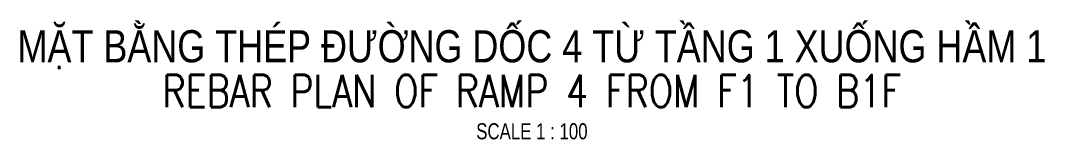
# Model space of a CAD drawing. Header units: millimetres. Extents: x -172050 to 1089997, y 452920 to 1051687.
# Drawn here: x 435766 to 451686, y 495518 to 497370 of the extents above; entities that cross this region are included whole.
import ezdxf
from ezdxf.enums import TextEntityAlignment as Align

# ---------------------------------------------------------------- set-up
doc = ezdxf.new("R2010")
doc.units = ezdxf.units.MM
doc.header["$MEASUREMENT"] = 0
for name, color, linetype, lineweight in [('NDC_S_ANNO', 7, 'Continuous', 20), ('NDC_S_ENG TITLE', 3, 'Continuous', 20), ('NDC_S_TEXT SYMBOL', 7, 'Continuous', 20), ('NDC_S_VN TITLE', 6, 'Continuous', 35)]:
    doc.layers.add(name, color=color, linetype=linetype, lineweight=lineweight)
doc.styles.add('NDC_ANNO', font='', dxfattribs={"width": 0.8})
doc.styles.add('NDC_EN TXT', font='romans.shx', dxfattribs={"width": 0.8})
doc.styles.add('NDC_VIE TXT', font='arial.ttf', dxfattribs={"width": 0.8})
doc.styles.get('NDC_ANNO').set_extended_font_data('Dotum')

# ---------------------------------------------------------------- blocks, each defined once
blk = doc.blocks.new('Drawing name_symbol')
at = {"layer": 'NDC_S_ENG TITLE', "style": 'NDC_EN TXT', "width": 0.8}
blk.add_attdef('SECTDET1', text='', height=5, dxfattribs=at).set_placement((0, 1.01), align=Align.CENTER)
at = {"layer": 'NDC_S_TEXT SYMBOL', "lineweight": 25, "style": 'NDC_ANNO', "width": 0.8}
blk.add_attdef('SSCALE', text='', height=2.5, dxfattribs=at).set_placement((0, -4), align=Align.CENTER)
at = {"layer": 'NDC_S_VN TITLE', "style": 'NDC_VIE TXT', "width": 0.8}
blk.add_attdef('SECTDET2', text='', height=5, dxfattribs=at).set_placement((0, 7.97), align=Align.CENTER)

msp = doc.modelspace()

# ---------------------------------------------------------------- block references
at = {"layer": 'NDC_S_ANNO', "xscale": 100, "yscale": 100, "zscale": 100}
msp.add_blockref('Drawing name_symbol', (443716.9, 495921.3), dxfattribs=at).add_auto_attribs({'SECTDET1': 'REBAR PLAN OF RAMP 4 FROM F1 TO B1F', 'SECTDET2': 'MẶT BẰNG THÉP ĐƯỜNG DỐC 4 TỪ TẦNG 1 XUỐNG HẦM 1', 'SSCALE': 'SCALE 1 : 100'})

doc.saveas('drawing.dxf')
